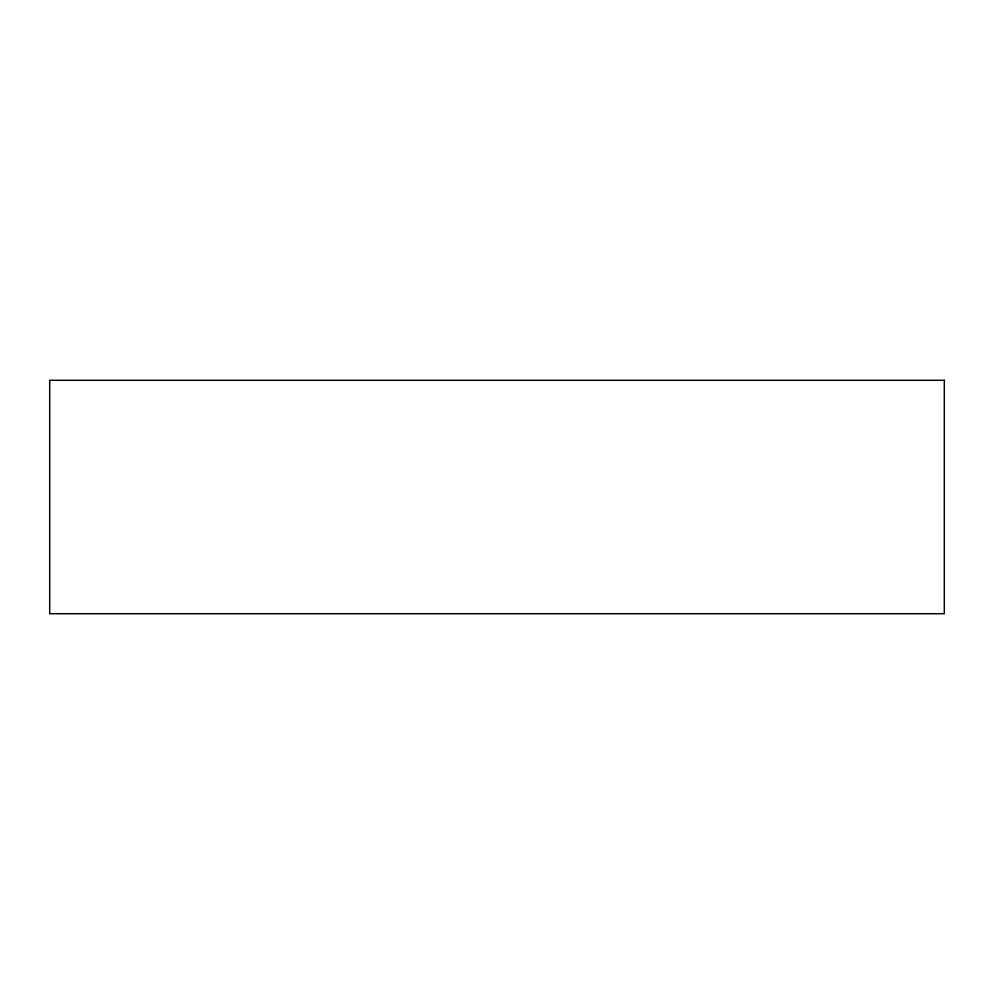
<?xml version="1.0" encoding="UTF-8"?>
<svg xmlns="http://www.w3.org/2000/svg" width="994" height="994" viewBox="0 0 994 994"><rect width="100%" height="100%" fill="white"/><g stroke="black" fill="none" stroke-linecap="round" stroke-linejoin="round"><path stroke-width="1.49" d="M944.3 380.292L49.7 380.292L49.7 613.708L944.3 613.708L944.3 380.292"/></g></svg>
